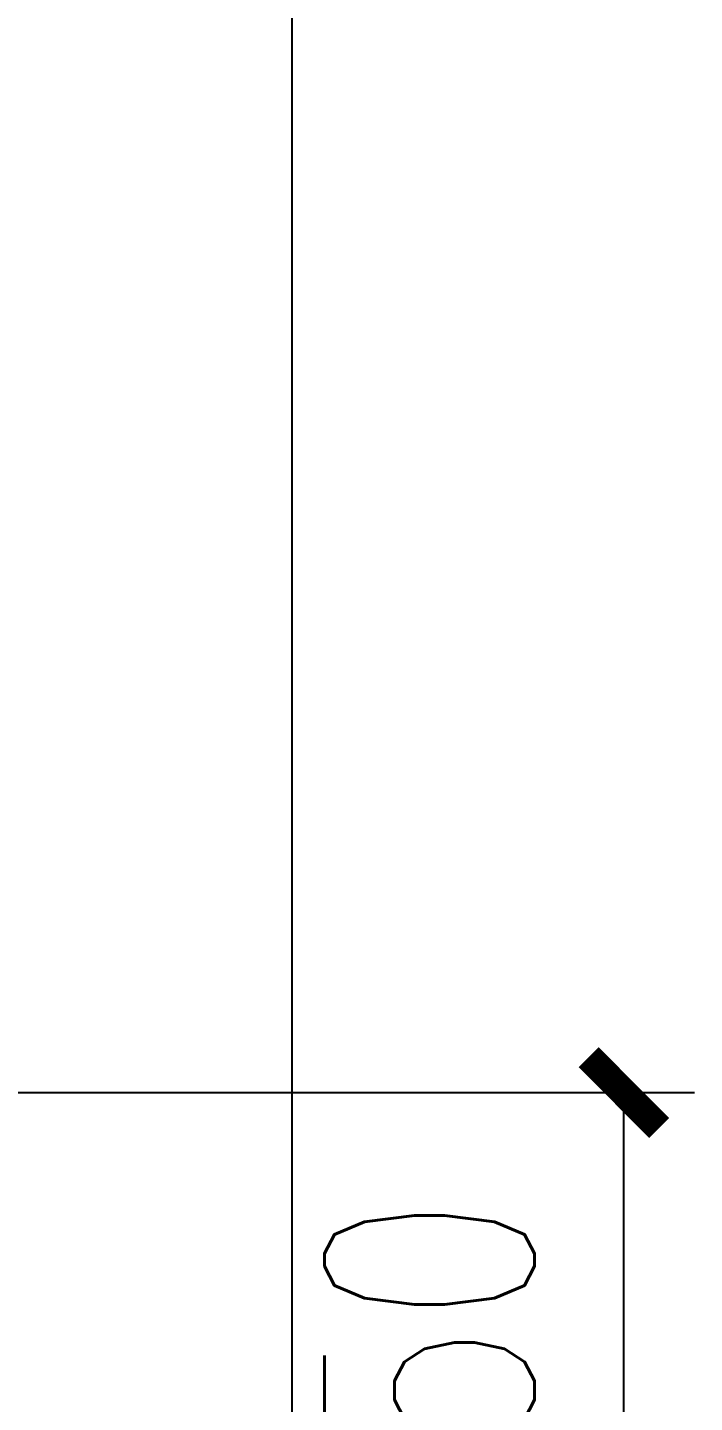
# Model space of a CAD drawing. Extents: x -1899985 to 1774885, y 556286 to 2175695.
# Drawn here: x -1702923 to -1702639, y 570126 to 570709 of the extents above; entities that cross this region are included whole.
import ezdxf

# ---------------------------------------------------------------- set-up
doc = ezdxf.new("R2010")
doc.units = 0
doc.header["$LTSCALE"] = 10
doc.header["$MEASUREMENT"] = 0
doc.layers.get('Defpoints').update_dxf_attribs({"color": 210})
for name, color, linetype in [('20剖面图$0$A-AXIS-DP', 126, 'Continuous'), ('20剖面图$0$A-LIN-V', 9, 'Continuous'), ('20剖面图$0$COLUMN', 9, 'Continuous'), ('A-LIN-V', 9, 'Continuous')]:
    doc.layers.add(name, color=color, linetype=linetype)
doc.styles.add('20剖面图$0$_TCH_DIM_T3', font='SIMPLEX', dxfattribs={"width": 0.7058823529411765, "bigfont": 'GBCBIG'})
doc.dimstyles.new('20剖面图$0$_TCH_ARCH&&30', dxfattribs={"dimtxt": 89.25, "dimasz": 30, "dimexe": 30, "dimexo": 30, "dimgap": 37.87500000000001, "dimtad": 1, "dimdec": 0, "dimzin": 0, "dimdsep": 46, "dimtxsty": '20剖面图$0$_TCH_DIM_T3', "dimblk": '20剖面图$0$_ArchTick', "dimcen": 0.09, "dimclrt": 7, "dimazin": 2, "dimtfac": 1, "dimtdec": 0, "dimtix": 1, "dimtmove": 2, "dimatfit": 3, "dimfxl": 1, "dimtolj": 1, "dimtzin": 0, "dimarcsym": 0})

# ---------------------------------------------------------------- blocks, each defined once
blk = doc.blocks.new('20剖面图$0$G$C845E5159')
at = {"layer": '20剖面图$0$COLUMN'}
for points in [[(300.0000000009313, 699.9999999990687), (300.0000000006985, -11000.00000000093), (-299.9999999993015, -11000.00000000093), (-299.9999999995343, 699.9999999990687), (300.0000000009313, 699.9999999990687)], [(16800.0000000007, 699.9999999991851), (16800.0000000007, -11000.00000000093), (16200.0000000007, -11000.00000000093), (16200.0000000007, 699.9999999991851), (16800.0000000007, 699.9999999991851)]]:
    blk.add_lwpolyline(points, dxfattribs=at)
blk = doc.blocks.new('20剖面图$0$_ArchTick')
at = {"color": 0, "linetype": 'ByBlock', "const_width": 0.4}
blk.add_lwpolyline([(-0.5, -0.5), (0.5, 0.5)], dxfattribs=at)
blk = doc.blocks.new('*D607')
at = {"layer": '20剖面图$0$A-AXIS-DP', "color": 0, "lineweight": -2, "transparency": 16777216}
for p, q in [((-1752380.399681775, 570476.6699724197), (-1752089.490462904, 570476.6699724197)), ((-1752119.490462904, 570226.6699727922), (-1752119.490462904, 570476.6699724197)), ((-1752380.399681775, 570226.6699727922), (-1752089.490462904, 570226.6699727922))]:
    blk.add_line(p, q, dxfattribs=at)
at = {"layer": 'Defpoints', "color": 0, "transparency": 16777216}
for p in [(-1752410.399681775, 570476.6699724197), (-1752119.490462904, 570476.6699724197), (-1752410.399681775, 570226.6699727922)]:
    blk.add_point(p, dxfattribs=at)
at = {"layer": '20剖面图$0$A-AXIS-DP', "color": 0, "lineweight": -2, "transparency": 16777216, "xscale": 30, "yscale": 30, "zscale": 30}
for p, rotation in [((-1752119.490462904, 570476.6699724197), 90), ((-1752119.490462904, 570226.6699727922), 270)]:
    blk.add_blockref('20剖面图$0$_ArchTick', p, dxfattribs=dict(at, rotation=rotation))
at = {"layer": '20剖面图$0$A-AXIS-DP', "color": 7, "transparency": 16777216, "insert": (-1752201.990462903, 570351.6699726064), "char_height": 89.25, "attachment_point": 5, "rotation": 90, "style": '20剖面图$0$_TCH_DIM_T3'}
blk.add_mtext('\\A1;250', dxfattribs=at)
blk = doc.blocks.new('20剖面图$0$53456465')
at = {"layer": '20剖面图$0$A-AXIS-DP'}
dim = blk.add_aligned_dim(p1=(-1752410.399681774, 570226.6699727919), p2=(-1752410.399681774, 570476.6699724195), distance=-290.90921886987053, dimstyle='20剖面图$0$_TCH_ARCH&&30', dxfattribs=at)
dim.commit()
dim.dimension.update_dxf_attribs({"geometry": '*D607', "text_midpoint": (-1752201.990462903, 570351.6699726064)})
blk = doc.blocks.new('20剖面图')
at = {"layer": '20剖面图$0$A-LIN-V'}
for p in [(-1719610.399681417, 579257.4520265255), (-1703110.399681417, 579257.4520265255)]:
    blk.add_blockref('20剖面图$0$G$C845E5159', p, dxfattribs=at)
blk.add_blockref('20剖面图$0$53456465', (49450.00000037742, -219.2179362522438), dxfattribs=at)

msp = doc.modelspace()

# ---------------------------------------------------------------- block references
at = {"layer": 'A-LIN-V'}
msp.add_blockref('20剖面图', (0, 0), dxfattribs=at)

doc.saveas('drawing.dxf')
